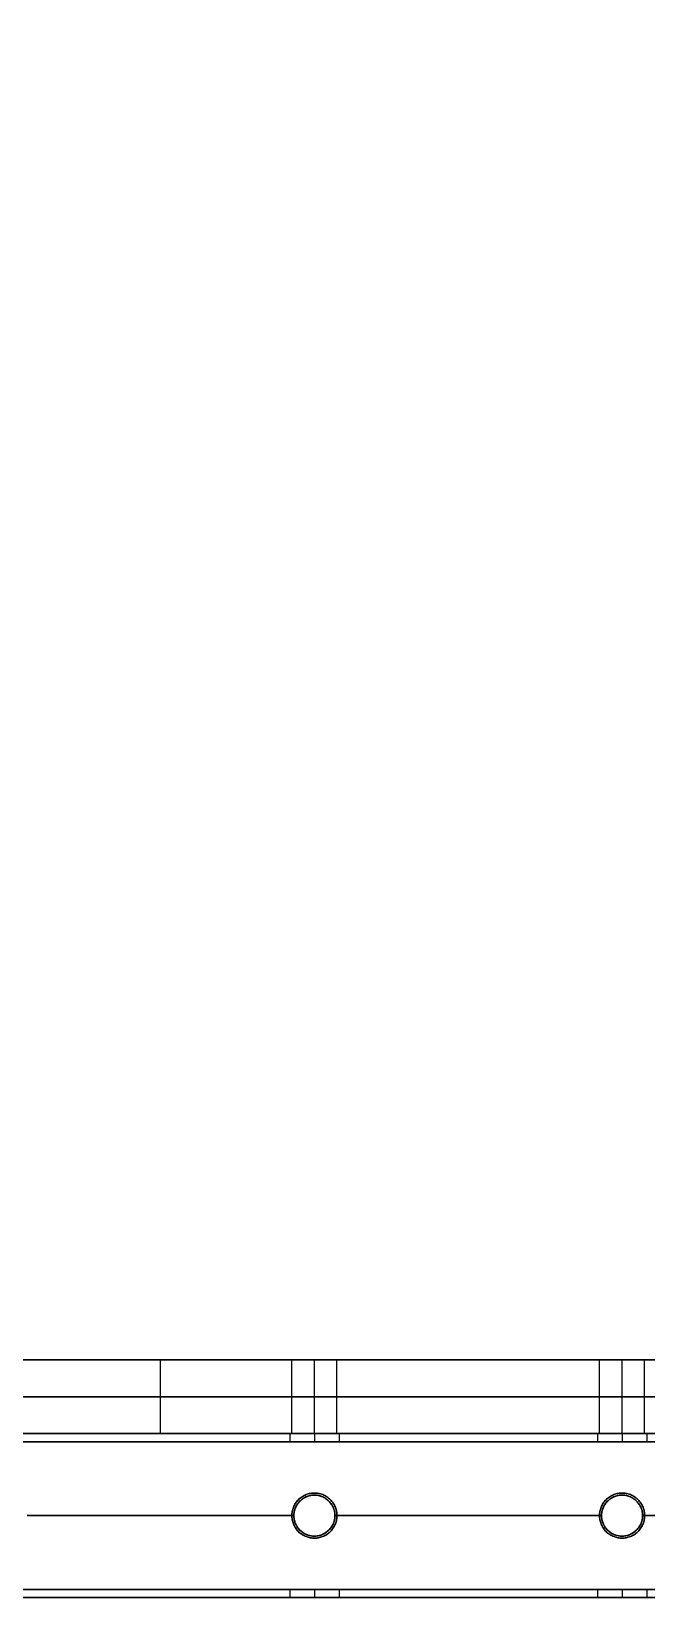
# Model space of a CAD drawing. Header units: millimetres. Extents: x -6529 to 809, y -8611 to 207.
# Drawn here: x 269.5 to 419.5, y -1108.6 to -726.8 of the extents above; entities that cross this region are included whole.
import ezdxf

# ---------------------------------------------------------------- set-up
doc = ezdxf.new("R2010")
doc.units = ezdxf.units.MM
doc.header["$MEASUREMENT"] = 0
doc.layers.add('platen', color=7, linetype='Continuous', true_color=0x007f00)
doc.layers.add('staal', color=5, linetype='Continuous', true_color=0x0000ff)

# ---------------------------------------------------------------- blocks, each defined once
blk = doc.blocks.new('plaat base')
at = {"layer": 'platen'}
for p, q in [((845.5, -1232.5), (845.5, -1232.5, 18)), ((920.5, -1232.5), (920.5, -1232.5, 18)), ((840, -1238), (840, -1238, 18)), ((851, -1238), (851, -1238, 18)), ((915, -1238), (915, -1238, 18)), ((926, -1238), (926, -1238, 18)), ((845.5, -1243.5), (845.5, -1243.5, 18)), ((920.5, -1243.5), (920.5, -1243.5, 18))]:
    blk.add_line(p, q, dxfattribs=at)
for points in [[(845.5, -1243.5), (840, -1243.5), (840, -1238), (840, -1232.5), (845.5, -1232.5), (851, -1232.5), (851, -1238), (851, -1243.5), (845.5, -1243.5)], [(845.5, -1243.5, 18), (840, -1243.5, 18), (840, -1238, 18), (840, -1232.5, 18), (845.5, -1232.5, 18), (851, -1232.5, 18), (851, -1238, 18), (851, -1243.5, 18), (845.5, -1243.5, 18)], [(920.5, -1243.5), (915, -1243.5), (915, -1238), (915, -1232.5), (920.5, -1232.5), (926, -1232.5), (926, -1238), (926, -1243.5), (920.5, -1243.5)], [(920.5, -1243.5, 18), (915, -1243.5, 18), (915, -1238, 18), (915, -1232.5, 18), (920.5, -1232.5, 18), (926, -1232.5, 18), (926, -1238, 18), (926, -1243.5, 18), (920.5, -1243.5, 18)]]:
    blk.add_rational_spline(points, [1, 0.707106781187, 1, 0.707106781187, 1, 0.707106781187, 1, 0.707106781187, 1], degree=2, knots=[-31.415927, -31.415927, -31.415927, -23.561945, -23.561945, -15.707963, -15.707963, -7.853982, -7.853982, 0, 0, 0], dxfattribs=at)
for points in [[(658, -1258), (808, -1258), (958, -1258)], [(658, -1258, 18), (808, -1258, 18), (958, -1258, 18)], [(658, -1258, 9), (808, -1258, 9), (958, -1258, 9)], [(808, -1258), (808, -1258, 9), (808, -1258, 18)]]:
    blk.add_open_spline(points, degree=2, dxfattribs=at)
blk = doc.blocks.new('top plaat')
at = {"layer": 'platen'}
for p, q in [((845.5, -1250.5), (845.5, -1250.5, 18)), ((920.5, -1250.5), (920.5, -1250.5, 18)), ((840, -1256), (840, -1256, 18)), ((851, -1256), (851, -1256, 18)), ((915, -1256), (915, -1256, 18)), ((926, -1256), (926, -1256, 18)), ((845.5, -1261.5), (845.5, -1261.5, 18)), ((920.5, -1261.5), (920.5, -1261.5, 18))]:
    blk.add_line(p, q, dxfattribs=at)
for points, knots in [([(845.5, -1261.5), (840, -1261.5), (840, -1256), (840, -1250.5), (845.5, -1250.5), (851, -1250.5), (851, -1256), (851, -1261.5), (845.5, -1261.5)], [-31.415927, -31.415927, -31.415927, -23.561945, -23.561945, -15.707963, -15.707963, -7.853982, -7.853982, 0, 0, 0]), ([(845.5, -1261.5, 18), (840, -1261.5, 18), (840, -1256, 18), (840, -1250.5, 18), (845.5, -1250.5, 18), (851, -1250.5, 18), (851, -1256, 18), (851, -1261.5, 18), (845.5, -1261.5, 18)], [-31.415927, -31.415927, -31.415927, -23.561945, -23.561945, -15.707963, -15.707963, -7.853982, -7.853982, 0, 0, 0]), ([(845.5, -1261.5, 9), (851, -1261.5, 9), (851, -1256, 9), (851, -1250.5, 9), (845.5, -1250.5, 9), (840, -1250.5, 9), (840, -1256, 9), (840, -1261.5, 9), (845.5, -1261.5, 9)], [0, 0, 0, 7.853982, 7.853982, 15.707963, 15.707963, 23.561945, 23.561945, 31.415927, 31.415927, 31.415927]), ([(920.5, -1261.5), (915, -1261.5), (915, -1256), (915, -1250.5), (920.5, -1250.5), (926, -1250.5), (926, -1256), (926, -1261.5), (920.5, -1261.5)], [-31.415927, -31.415927, -31.415927, -23.561945, -23.561945, -15.707963, -15.707963, -7.853982, -7.853982, 0, 0, 0]), ([(920.5, -1261.5, 18), (915, -1261.5, 18), (915, -1256, 18), (915, -1250.5, 18), (920.5, -1250.5, 18), (926, -1250.5, 18), (926, -1256, 18), (926, -1261.5, 18), (920.5, -1261.5, 18)], [-31.415927, -31.415927, -31.415927, -23.561945, -23.561945, -15.707963, -15.707963, -7.853982, -7.853982, 0, 0, 0]), ([(920.5, -1261.5, 9), (926, -1261.5, 9), (926, -1256, 9), (926, -1250.5, 9), (920.5, -1250.5, 9), (915, -1250.5, 9), (915, -1256, 9), (915, -1261.5, 9), (920.5, -1261.5, 9)], [0, 0, 0, 7.853982, 7.853982, 15.707963, 15.707963, 23.561945, 23.561945, 31.415927, 31.415927, 31.415927])]:
    blk.add_rational_spline(points, [1, 0.707106781187, 1, 0.707106781187, 1, 0.707106781187, 1, 0.707106781187, 1], degree=2, knots=knots, dxfattribs=at)
for points in [[(40, -1276), (349, -1276), (658, -1276), (967, -1276), (1276, -1276)], [(40, -1276, 18), (349, -1276, 18), (658, -1276, 18), (967, -1276, 18), (1276, -1276, 18)], [(40, -1276, 9), (349, -1276, 9), (658, -1276, 9), (967, -1276, 9), (1276, -1276, 9)]]:
    blk.add_open_spline(points, degree=2, knots=[5973.638309, 5973.638309, 5973.638309, 6592.931454, 6592.931454, 7212.2246, 7212.2246, 7212.2246], dxfattribs=at)
blk = doc.blocks.new('plaat laag')
at = {"layer": 'platen'}
for p, q in [((-2.78, -840, 638), (15.22, -840.05, 638)), ((-2.8, -845.5, 643.5), (15.2, -845.55, 643.5)), ((-2.8, -845.5, 632.5), (15.2, -845.55, 632.5)), ((-2.81, -851, 638), (15.19, -851.05, 638)), ((-3.02, -914.99, 638), (14.97, -915.05, 638)), ((-3.04, -920.49, 643.5), (14.96, -920.55, 643.5)), ((-3.04, -920.49, 632.5), (14.96, -920.55, 632.5)), ((-3.06, -925.99, 638), (14.94, -926.05, 638))]:
    blk.add_line(p, q, dxfattribs=at)
for points in [[(-0.19, -58, 300), (-2.18, -658, 300), (-4.16, -1257.99, 300)], [(17.81, -58.06, 300), (15.82, -658.06, 300), (13.84, -1258.05, 300)], [(-2.18, -658, 658), (-2.67, -808, 658), (-3.17, -957.99, 658)], [(-3.17, -957.99), (-2.67, -808), (-2.18, -658)], [(6.82, -658.03, 658), (6.33, -808.03, 658), (5.83, -958.02, 658)], [(5.83, -958.02), (6.33, -808.03), (6.82, -658.03)], [(15.82, -658.06, 658), (15.33, -808.06, 658), (14.83, -958.05, 658)], [(14.83, -958.05), (15.33, -808.06), (15.82, -658.06)], [(-2.67, -808, 658), (6.33, -808.03, 658), (15.33, -808.06, 658)], [(-2.67, -808), (6.33, -808.03), (15.33, -808.06)]]:
    blk.add_open_spline(points, degree=2, dxfattribs=at)
for points in [[(-2.8, -845.5, 643.5), (-2.78, -840, 643.5), (-2.78, -840, 638), (-2.78, -840, 632.5), (-2.8, -845.5, 632.5), (-2.81, -851, 632.5), (-2.81, -851, 638), (-2.81, -851, 643.5), (-2.8, -845.5, 643.5)], [(15.2, -845.55, 643.5), (15.22, -840.05, 643.5), (15.22, -840.05, 638), (15.22, -840.05, 632.5), (15.2, -845.55, 632.5), (15.19, -851.05, 632.5), (15.19, -851.05, 638), (15.19, -851.05, 643.5), (15.2, -845.55, 643.5)], [(-3.04, -920.49, 643.5), (-3.02, -914.99, 643.5), (-3.02, -914.99, 638), (-3.02, -914.99, 632.5), (-3.04, -920.49, 632.5), (-3.06, -925.99, 632.5), (-3.06, -925.99, 638), (-3.06, -925.99, 643.5), (-3.04, -920.49, 643.5)], [(14.96, -920.55, 643.5), (14.97, -915.05, 643.5), (14.97, -915.05, 638), (14.97, -915.05, 632.5), (14.96, -920.55, 632.5), (14.94, -926.05, 632.5), (14.94, -926.05, 638), (14.94, -926.05, 643.5), (14.96, -920.55, 643.5)]]:
    blk.add_rational_spline(points, [1, 0.707106781187, 1, 0.707106781187, 1, 0.707106781187, 1, 0.707106781187, 1], degree=2, knots=[-31.415927, -31.415927, -31.415927, -23.561945, -23.561945, -15.707963, -15.707963, -7.853982, -7.853982, 0, 0, 0], dxfattribs=at)

msp = doc.modelspace()

# ---------------------------------------------------------------- linework, layer by layer
at = {"layer": 'staal'}
for p, q in [((332.53, -1068.63, 20), (332.53, -1070.63, 20)), ((332.53, -1068.63, 696), (332.53, -1070.63, 696)), ((338.53, -1068.63, 26), (338.53, -1070.63, 26)), ((338.53, -1068.63, 14), (338.53, -1070.63, 14)), ((338.53, -1068.63, 702), (338.53, -1070.63, 702)), ((338.53, -1068.63, 690), (338.53, -1070.63, 690)), ((344.53, -1068.63, 20), (344.53, -1070.63, 20)), ((344.53, -1068.63, 696), (344.53, -1070.63, 696)), ((407.53, -1068.63, 20), (407.53, -1070.63, 20)), ((407.53, -1068.63, 696), (407.53, -1070.63, 696)), ((413.53, -1068.63, 26), (413.53, -1070.63, 26)), ((413.53, -1068.63, 14), (413.53, -1070.63, 14)), ((413.53, -1068.63, 702), (413.53, -1070.63, 702)), ((413.53, -1068.63, 690), (413.53, -1070.63, 690)), ((419.53, -1068.63, 20), (419.53, -1070.63, 20)), ((419.53, -1068.63, 696), (419.53, -1070.63, 696)), ((338.53, -1083.63), (338.53, -1083.63, 2)), ((338.53, -1083.63, 38), (338.53, -1083.63, 40)), ((338.53, -1083.63, 676), (338.53, -1083.63, 678)), ((338.53, -1083.63, 714), (338.53, -1083.63, 716)), ((413.53, -1083.63), (413.53, -1083.63, 2)), ((413.53, -1083.63, 38), (413.53, -1083.63, 40)), ((413.53, -1083.63, 676), (413.53, -1083.63, 678)), ((413.53, -1083.63, 714), (413.53, -1083.63, 716)), ((333.53, -1088.63, 38), (333.53, -1088.63, 40)), ((333.53, -1088.63), (333.53, -1088.63, 2)), ((333.53, -1088.63, 714), (333.53, -1088.63, 716)), ((333.53, -1088.63, 676), (333.53, -1088.63, 678)), ((343.53, -1088.63, 38), (343.53, -1088.63, 40)), ((343.53, -1088.63), (343.53, -1088.63, 2)), ((343.53, -1088.63, 714), (343.53, -1088.63, 716)), ((343.53, -1088.63, 676), (343.53, -1088.63, 678)), ((408.53, -1088.63, 38), (408.53, -1088.63, 40)), ((408.53, -1088.63), (408.53, -1088.63, 2)), ((408.53, -1088.63, 714), (408.53, -1088.63, 716)), ((408.53, -1088.63, 676), (408.53, -1088.63, 678)), ((418.53, -1088.63, 38), (418.53, -1088.63, 40)), ((418.53, -1088.63), (418.53, -1088.63, 2)), ((418.53, -1088.63, 714), (418.53, -1088.63, 716)), ((418.53, -1088.63, 676), (418.53, -1088.63, 678)), ((338.53, -1093.63, 38), (338.53, -1093.63, 40)), ((338.53, -1093.63), (338.53, -1093.63, 2)), ((338.53, -1093.63, 714), (338.53, -1093.63, 716)), ((338.53, -1093.63, 676), (338.53, -1093.63, 678)), ((413.53, -1093.63, 38), (413.53, -1093.63, 40)), ((413.53, -1093.63), (413.53, -1093.63, 2)), ((413.53, -1093.63, 714), (413.53, -1093.63, 716)), ((413.53, -1093.63, 676), (413.53, -1093.63, 678)), ((332.53, -1106.63, 20), (332.53, -1108.63, 20)), ((332.53, -1106.63, 696), (332.53, -1108.63, 696)), ((338.53, -1106.63, 26), (338.53, -1108.63, 26)), ((338.53, -1106.63, 14), (338.53, -1108.63, 14)), ((338.53, -1106.63, 702), (338.53, -1108.63, 702)), ((338.53, -1106.63, 690), (338.53, -1108.63, 690)), ((344.53, -1106.63, 20), (344.53, -1108.63, 20)), ((344.53, -1106.63, 696), (344.53, -1108.63, 696)), ((407.53, -1106.63, 20), (407.53, -1108.63, 20)), ((407.53, -1106.63, 696), (407.53, -1108.63, 696)), ((413.53, -1106.63, 26), (413.53, -1108.63, 26)), ((413.53, -1106.63, 14), (413.53, -1108.63, 14)), ((413.53, -1106.63, 702), (413.53, -1108.63, 702)), ((413.53, -1106.63, 690), (413.53, -1108.63, 690)), ((419.53, -1106.63, 20), (419.53, -1108.63, 20)), ((419.53, -1106.63, 696), (419.53, -1108.63, 696))]:
    msp.add_line(p, q, dxfattribs=at)
for points in [[(-506.97, 207.37), (809.03, 207.37), (809.03, -1108.63), (-506.97, -1108.63)], [(-466.97, 167.37), (769.03, 167.37), (769.03, -1068.63), (-466.97, -1068.63)]]:
    msp.add_lwpolyline(points, close=True, dxfattribs=at)
for centre in [(338.53, -1088.63), (338.53, -1088.63, 39), (338.53, -1088.63, 1), (338.53, -1088.63, 676), (338.53, -1088.63, 715), (338.53, -1088.63, 677), (413.53, -1088.63), (413.53, -1088.63, 39), (413.53, -1088.63, 1), (413.53, -1088.63, 676), (413.53, -1088.63, 715), (413.53, -1088.63, 677)]:
    msp.add_circle(centre, 5, dxfattribs=at)
for points in [[(769.03, -1068.63), (151.03, -1068.63), (-466.97, -1068.63)], [(769.03, -1068.63, 40), (151.03, -1068.63, 40), (-466.97, -1068.63, 40)], [(-466.97, -1068.63, 676), (151.03, -1068.63, 676), (769.03, -1068.63, 676)], [(-466.97, -1068.63, 716), (151.03, -1068.63, 716), (769.03, -1068.63, 716)], [(332.53, -1068.63, 20), (301.03, -1068.63, 20), (269.53, -1068.63, 20)], [(269.53, -1068.63, 696), (301.03, -1068.63, 696), (332.53, -1068.63, 696)], [(407.53, -1068.63, 20), (376.03, -1068.63, 20), (344.53, -1068.63, 20)], [(344.53, -1068.63, 696), (376.03, -1068.63, 696), (407.53, -1068.63, 696)], [(482.53, -1068.63, 20), (451.03, -1068.63, 20), (419.53, -1068.63, 20)], [(419.53, -1068.63, 696), (451.03, -1068.63, 696), (482.53, -1068.63, 696)], [(771.03, -1070.63, 38), (151.03, -1070.63, 38), (-468.97, -1070.63, 38)], [(771.03, -1070.63, 2), (151.03, -1070.63, 2), (-468.97, -1070.63, 2)], [(-468.97, -1070.63, 714), (151.03, -1070.63, 714), (771.03, -1070.63, 714)], [(-468.97, -1070.63, 678), (151.03, -1070.63, 678), (771.03, -1070.63, 678)], [(332.53, -1070.63, 20), (301.03, -1070.63, 20), (269.53, -1070.63, 20)], [(269.53, -1070.63, 696), (301.03, -1070.63, 696), (332.53, -1070.63, 696)], [(407.53, -1070.63, 20), (376.03, -1070.63, 20), (344.53, -1070.63, 20)], [(344.53, -1070.63, 696), (376.03, -1070.63, 696), (407.53, -1070.63, 696)], [(482.53, -1070.63, 20), (451.03, -1070.63, 20), (419.53, -1070.63, 20)], [(419.53, -1070.63, 696), (451.03, -1070.63, 696), (482.53, -1070.63, 696)], [(333.53, -1088.63, 40), (301.03, -1088.63, 40), (268.53, -1088.63, 40)], [(333.53, -1088.63, 38), (301.03, -1088.63, 38), (268.53, -1088.63, 38)], [(333.53, -1088.63, 2), (301.03, -1088.63, 2), (268.53, -1088.63, 2)], [(333.53, -1088.63), (301.03, -1088.63), (268.53, -1088.63)], [(268.53, -1088.63, 716), (301.03, -1088.63, 716), (333.53, -1088.63, 716)], [(268.53, -1088.63, 714), (301.03, -1088.63, 714), (333.53, -1088.63, 714)], [(268.53, -1088.63, 678), (301.03, -1088.63, 678), (333.53, -1088.63, 678)], [(268.53, -1088.63, 676), (301.03, -1088.63, 676), (333.53, -1088.63, 676)], [(408.53, -1088.63, 40), (376.03, -1088.63, 40), (343.53, -1088.63, 40)], [(408.53, -1088.63, 38), (376.03, -1088.63, 38), (343.53, -1088.63, 38)], [(408.53, -1088.63, 2), (376.03, -1088.63, 2), (343.53, -1088.63, 2)], [(408.53, -1088.63), (376.03, -1088.63), (343.53, -1088.63)], [(343.53, -1088.63, 716), (376.03, -1088.63, 716), (408.53, -1088.63, 716)], [(343.53, -1088.63, 714), (376.03, -1088.63, 714), (408.53, -1088.63, 714)], [(343.53, -1088.63, 678), (376.03, -1088.63, 678), (408.53, -1088.63, 678)], [(343.53, -1088.63, 676), (376.03, -1088.63, 676), (408.53, -1088.63, 676)], [(483.53, -1088.63, 40), (451.03, -1088.63, 40), (418.53, -1088.63, 40)], [(483.53, -1088.63, 38), (451.03, -1088.63, 38), (418.53, -1088.63, 38)], [(483.53, -1088.63, 2), (451.03, -1088.63, 2), (418.53, -1088.63, 2)], [(483.53, -1088.63), (451.03, -1088.63), (418.53, -1088.63)], [(418.53, -1088.63, 716), (451.03, -1088.63, 716), (483.53, -1088.63, 716)], [(418.53, -1088.63, 714), (451.03, -1088.63, 714), (483.53, -1088.63, 714)], [(418.53, -1088.63, 678), (451.03, -1088.63, 678), (483.53, -1088.63, 678)], [(418.53, -1088.63, 676), (451.03, -1088.63, 676), (483.53, -1088.63, 676)], [(807.03, -1106.63, 38), (151.03, -1106.63, 38), (-504.97, -1106.63, 38)], [(807.03, -1106.63, 2), (151.03, -1106.63, 2), (-504.97, -1106.63, 2)], [(-504.97, -1106.63, 714), (151.03, -1106.63, 714), (807.03, -1106.63, 714)], [(-504.97, -1106.63, 678), (151.03, -1106.63, 678), (807.03, -1106.63, 678)], [(332.53, -1106.63, 20), (301.03, -1106.63, 20), (269.53, -1106.63, 20)], [(269.53, -1106.63, 696), (301.03, -1106.63, 696), (332.53, -1106.63, 696)], [(407.53, -1106.63, 20), (376.03, -1106.63, 20), (344.53, -1106.63, 20)], [(344.53, -1106.63, 696), (376.03, -1106.63, 696), (407.53, -1106.63, 696)], [(482.53, -1106.63, 20), (451.03, -1106.63, 20), (419.53, -1106.63, 20)], [(419.53, -1106.63, 696), (451.03, -1106.63, 696), (482.53, -1106.63, 696)], [(809.03, -1108.63), (151.03, -1108.63), (-506.97, -1108.63)], [(809.03, -1108.63, 40), (151.03, -1108.63, 40), (-506.97, -1108.63, 40)], [(-506.97, -1108.63, 676), (151.03, -1108.63, 676), (809.03, -1108.63, 676)], [(-506.97, -1108.63, 716), (151.03, -1108.63, 716), (809.03, -1108.63, 716)], [(332.53, -1108.63, 20), (301.03, -1108.63, 20), (269.53, -1108.63, 20)], [(269.53, -1108.63, 696), (301.03, -1108.63, 696), (332.53, -1108.63, 696)], [(407.53, -1108.63, 20), (376.03, -1108.63, 20), (344.53, -1108.63, 20)], [(344.53, -1108.63, 696), (376.03, -1108.63, 696), (407.53, -1108.63, 696)], [(482.53, -1108.63, 20), (451.03, -1108.63, 20), (419.53, -1108.63, 20)], [(419.53, -1108.63, 696), (451.03, -1108.63, 696), (482.53, -1108.63, 696)]]:
    msp.add_open_spline(points, degree=2, dxfattribs=at)
for points, weights, knots in [([(263.53, -1068.63, 702), (257.53, -1068.63, 702), (257.53, -1068.63, 696), (257.53, -1068.63, 690), (263.53, -1068.63, 690), (269.53, -1068.63, 690), (269.53, -1068.63, 696), (269.53, -1068.63, 702), (263.53, -1068.63, 702)], [1, 0.707106781187, 1, 0.707106781187, 1, 0.707106781187, 1, 0.707106781187, 1], [0, 0, 0, 7.853982, 7.853982, 15.707963, 15.707963, 23.561945, 23.561945, 31.415927, 31.415927, 31.415927]), ([(338.53, -1068.63, 26), (344.53, -1068.63, 26), (344.53, -1068.63, 20), (344.53, -1068.63, 14), (338.53, -1068.63, 14), (332.53, -1068.63, 14), (332.53, -1068.63, 20), (332.53, -1068.63, 26), (338.53, -1068.63, 26)], [1, 0.707106781187, 1, 0.707106781187, 1, 0.707106781187, 1, 0.707106781187, 1], [0, 0, 0, 7.853982, 7.853982, 15.707963, 15.707963, 23.561945, 23.561945, 31.415927, 31.415927, 31.415927]), ([(338.53, -1068.63, 702), (332.53, -1068.63, 702), (332.53, -1068.63, 696), (332.53, -1068.63, 690), (338.53, -1068.63, 690), (344.53, -1068.63, 690), (344.53, -1068.63, 696), (344.53, -1068.63, 702), (338.53, -1068.63, 702)], [1, 0.707106781187, 1, 0.707106781187, 1, 0.707106781187, 1, 0.707106781187, 1], [0, 0, 0, 7.853982, 7.853982, 15.707963, 15.707963, 23.561945, 23.561945, 31.415927, 31.415927, 31.415927]), ([(413.53, -1068.63, 26), (419.53, -1068.63, 26), (419.53, -1068.63, 20), (419.53, -1068.63, 14), (413.53, -1068.63, 14), (407.53, -1068.63, 14), (407.53, -1068.63, 20), (407.53, -1068.63, 26), (413.53, -1068.63, 26)], [1, 0.707106781187, 1, 0.707106781187, 1, 0.707106781187, 1, 0.707106781187, 1], [0, 0, 0, 7.853982, 7.853982, 15.707963, 15.707963, 23.561945, 23.561945, 31.415927, 31.415927, 31.415927]), ([(413.53, -1068.63, 702), (407.53, -1068.63, 702), (407.53, -1068.63, 696), (407.53, -1068.63, 690), (413.53, -1068.63, 690), (419.53, -1068.63, 690), (419.53, -1068.63, 696), (419.53, -1068.63, 702), (413.53, -1068.63, 702)], [1, 0.707106781187, 1, 0.707106781187, 1, 0.707106781187, 1, 0.707106781187, 1], [0, 0, 0, 7.853982, 7.853982, 15.707963, 15.707963, 23.561945, 23.561945, 31.415927, 31.415927, 31.415927]), ([(338.53, -1070.63, 26), (332.53, -1070.63, 26), (332.53, -1070.63, 20), (332.53, -1070.63, 14), (338.53, -1070.63, 14), (344.53, -1070.63, 14), (344.53, -1070.63, 20), (344.53, -1070.63, 26), (338.53, -1070.63, 26)], [1, 0.707106781187, 1, 0.707106781187, 1, 0.707106781187, 1, 0.707106781187, 1], [-31.415927, -31.415927, -31.415927, -23.561945, -23.561945, -15.707963, -15.707963, -7.853982, -7.853982, 0, 0, 0]), ([(338.53, -1070.63, 702), (344.53, -1070.63, 702), (344.53, -1070.63, 696), (344.53, -1070.63, 690), (338.53, -1070.63, 690), (332.53, -1070.63, 690), (332.53, -1070.63, 696), (332.53, -1070.63, 702), (338.53, -1070.63, 702)], [1, 0.707106781187, 1, 0.707106781187, 1, 0.707106781187, 1, 0.707106781187, 1], [-31.415927, -31.415927, -31.415927, -23.561945, -23.561945, -15.707963, -15.707963, -7.853982, -7.853982, 0, 0, 0]), ([(413.53, -1070.63, 26), (407.53, -1070.63, 26), (407.53, -1070.63, 20), (407.53, -1070.63, 14), (413.53, -1070.63, 14), (419.53, -1070.63, 14), (419.53, -1070.63, 20), (419.53, -1070.63, 26), (413.53, -1070.63, 26)], [1, 0.707106781187, 1, 0.707106781187, 1, 0.707106781187, 1, 0.707106781187, 1], [-31.415927, -31.415927, -31.415927, -23.561945, -23.561945, -15.707963, -15.707963, -7.853982, -7.853982, 0, 0, 0]), ([(413.53, -1070.63, 702), (419.53, -1070.63, 702), (419.53, -1070.63, 696), (419.53, -1070.63, 690), (413.53, -1070.63, 690), (407.53, -1070.63, 690), (407.53, -1070.63, 696), (407.53, -1070.63, 702), (413.53, -1070.63, 702)], [1, 0.707106781187, 1, 0.707106781187, 1, 0.707106781187, 1, 0.707106781187, 1], [-31.415927, -31.415927, -31.415927, -23.561945, -23.561945, -15.707963, -15.707963, -7.853982, -7.853982, 0, 0, 0]), ([(338.53, -1083.63, 40), (333.53, -1083.63, 40), (333.53, -1088.63, 40), (333.53, -1093.63, 40), (338.53, -1093.63, 40), (343.53, -1093.63, 40), (343.53, -1088.63, 40), (343.53, -1083.63, 40), (338.53, -1083.63, 40)], [1, 0.707106781187, 1, 0.707106781187, 1, 0.707106781187, 1, 0.707106781187, 1], [-31.415927, -31.415927, -31.415927, -23.561945, -23.561945, -15.707963, -15.707963, -7.853982, -7.853982, 0, 0, 0]), ([(338.53, -1083.63, 38), (343.53, -1083.63, 38), (343.53, -1088.63, 38), (343.53, -1093.63, 38), (338.53, -1093.63, 38), (333.53, -1093.63, 38), (333.53, -1088.63, 38), (333.53, -1083.63, 38), (338.53, -1083.63, 38)], [1, 0.707106781187, 1, 0.707106781187, 1, 0.707106781187, 1, 0.707106781187, 1], [0, 0, 0, 7.853982, 7.853982, 15.707963, 15.707963, 23.561945, 23.561945, 31.415927, 31.415927, 31.415927]), ([(338.53, -1083.63, 2), (333.53, -1083.63, 2), (333.53, -1088.63, 2), (333.53, -1093.63, 2), (338.53, -1093.63, 2), (343.53, -1093.63, 2), (343.53, -1088.63, 2), (343.53, -1083.63, 2), (338.53, -1083.63, 2)], [1, 0.707106781187, 1, 0.707106781187, 1, 0.707106781187, 1, 0.707106781187, 1], [-31.415927, -31.415927, -31.415927, -23.561945, -23.561945, -15.707963, -15.707963, -7.853982, -7.853982, 0, 0, 0]), ([(338.53, -1083.63, 716), (343.53, -1083.63, 716), (343.53, -1088.63, 716), (343.53, -1093.63, 716), (338.53, -1093.63, 716), (333.53, -1093.63, 716), (333.53, -1088.63, 716), (333.53, -1083.63, 716), (338.53, -1083.63, 716)], [1, 0.707106781187, 1, 0.707106781187, 1, 0.707106781187, 1, 0.707106781187, 1], [-31.415927, -31.415927, -31.415927, -23.561945, -23.561945, -15.707963, -15.707963, -7.853982, -7.853982, 0, 0, 0]), ([(338.53, -1083.63, 714), (333.53, -1083.63, 714), (333.53, -1088.63, 714), (333.53, -1093.63, 714), (338.53, -1093.63, 714), (343.53, -1093.63, 714), (343.53, -1088.63, 714), (343.53, -1083.63, 714), (338.53, -1083.63, 714)], [1, 0.707106781187, 1, 0.707106781187, 1, 0.707106781187, 1, 0.707106781187, 1], [0, 0, 0, 7.853982, 7.853982, 15.707963, 15.707963, 23.561945, 23.561945, 31.415927, 31.415927, 31.415927]), ([(338.53, -1083.63, 678), (343.53, -1083.63, 678), (343.53, -1088.63, 678), (343.53, -1093.63, 678), (338.53, -1093.63, 678), (333.53, -1093.63, 678), (333.53, -1088.63, 678), (333.53, -1083.63, 678), (338.53, -1083.63, 678)], [1, 0.707106781187, 1, 0.707106781187, 1, 0.707106781187, 1, 0.707106781187, 1], [-31.415927, -31.415927, -31.415927, -23.561945, -23.561945, -15.707963, -15.707963, -7.853982, -7.853982, 0, 0, 0]), ([(413.53, -1083.63, 40), (408.53, -1083.63, 40), (408.53, -1088.63, 40), (408.53, -1093.63, 40), (413.53, -1093.63, 40), (418.53, -1093.63, 40), (418.53, -1088.63, 40), (418.53, -1083.63, 40), (413.53, -1083.63, 40)], [1, 0.707106781187, 1, 0.707106781187, 1, 0.707106781187, 1, 0.707106781187, 1], [-31.415927, -31.415927, -31.415927, -23.561945, -23.561945, -15.707963, -15.707963, -7.853982, -7.853982, 0, 0, 0]), ([(413.53, -1083.63, 38), (418.53, -1083.63, 38), (418.53, -1088.63, 38), (418.53, -1093.63, 38), (413.53, -1093.63, 38), (408.53, -1093.63, 38), (408.53, -1088.63, 38), (408.53, -1083.63, 38), (413.53, -1083.63, 38)], [1, 0.707106781187, 1, 0.707106781187, 1, 0.707106781187, 1, 0.707106781187, 1], [0, 0, 0, 7.853982, 7.853982, 15.707963, 15.707963, 23.561945, 23.561945, 31.415927, 31.415927, 31.415927]), ([(413.53, -1083.63, 2), (408.53, -1083.63, 2), (408.53, -1088.63, 2), (408.53, -1093.63, 2), (413.53, -1093.63, 2), (418.53, -1093.63, 2), (418.53, -1088.63, 2), (418.53, -1083.63, 2), (413.53, -1083.63, 2)], [1, 0.707106781187, 1, 0.707106781187, 1, 0.707106781187, 1, 0.707106781187, 1], [-31.415927, -31.415927, -31.415927, -23.561945, -23.561945, -15.707963, -15.707963, -7.853982, -7.853982, 0, 0, 0]), ([(413.53, -1083.63, 716), (418.53, -1083.63, 716), (418.53, -1088.63, 716), (418.53, -1093.63, 716), (413.53, -1093.63, 716), (408.53, -1093.63, 716), (408.53, -1088.63, 716), (408.53, -1083.63, 716), (413.53, -1083.63, 716)], [1, 0.707106781187, 1, 0.707106781187, 1, 0.707106781187, 1, 0.707106781187, 1], [-31.415927, -31.415927, -31.415927, -23.561945, -23.561945, -15.707963, -15.707963, -7.853982, -7.853982, 0, 0, 0]), ([(413.53, -1083.63, 714), (408.53, -1083.63, 714), (408.53, -1088.63, 714), (408.53, -1093.63, 714), (413.53, -1093.63, 714), (418.53, -1093.63, 714), (418.53, -1088.63, 714), (418.53, -1083.63, 714), (413.53, -1083.63, 714)], [1, 0.707106781187, 1, 0.707106781187, 1, 0.707106781187, 1, 0.707106781187, 1], [0, 0, 0, 7.853982, 7.853982, 15.707963, 15.707963, 23.561945, 23.561945, 31.415927, 31.415927, 31.415927]), ([(413.53, -1083.63, 678), (418.53, -1083.63, 678), (418.53, -1088.63, 678), (418.53, -1093.63, 678), (413.53, -1093.63, 678), (408.53, -1093.63, 678), (408.53, -1088.63, 678), (408.53, -1083.63, 678), (413.53, -1083.63, 678)], [1, 0.707106781187, 1, 0.707106781187, 1, 0.707106781187, 1, 0.707106781187, 1], [-31.415927, -31.415927, -31.415927, -23.561945, -23.561945, -15.707963, -15.707963, -7.853982, -7.853982, 0, 0, 0]), ([(338.53, -1106.63, 26), (344.53, -1106.63, 26), (344.53, -1106.63, 20), (344.53, -1106.63, 14), (338.53, -1106.63, 14), (332.53, -1106.63, 14), (332.53, -1106.63, 20), (332.53, -1106.63, 26), (338.53, -1106.63, 26)], [1, 0.707106781187, 1, 0.707106781187, 1, 0.707106781187, 1, 0.707106781187, 1], [0, 0, 0, 7.853982, 7.853982, 15.707963, 15.707963, 23.561945, 23.561945, 31.415927, 31.415927, 31.415927]), ([(338.53, -1106.63, 702), (332.53, -1106.63, 702), (332.53, -1106.63, 696), (332.53, -1106.63, 690), (338.53, -1106.63, 690), (344.53, -1106.63, 690), (344.53, -1106.63, 696), (344.53, -1106.63, 702), (338.53, -1106.63, 702)], [1, 0.707106781187, 1, 0.707106781187, 1, 0.707106781187, 1, 0.707106781187, 1], [0, 0, 0, 7.853982, 7.853982, 15.707963, 15.707963, 23.561945, 23.561945, 31.415927, 31.415927, 31.415927]), ([(413.53, -1106.63, 26), (419.53, -1106.63, 26), (419.53, -1106.63, 20), (419.53, -1106.63, 14), (413.53, -1106.63, 14), (407.53, -1106.63, 14), (407.53, -1106.63, 20), (407.53, -1106.63, 26), (413.53, -1106.63, 26)], [0.999999860338, 0.707106851018, 1, 0.707106781187, 1, 0.707106781187, 1, 0.707106851018, 0.999999860338], [0, 0, 0, 7.853981, 7.853981, 15.707963, 15.707963, 23.561946, 23.561946, 31.415927, 31.415927, 31.415927]), ([(413.53, -1106.63, 702), (407.53, -1106.63, 702), (407.53, -1106.63, 696), (407.53, -1106.63, 690), (413.53, -1106.63, 690), (419.53, -1106.63, 690), (419.53, -1106.63, 696), (419.53, -1106.63, 702), (413.53, -1106.63, 702)], [0.999999860338, 0.707106851018, 1, 0.707106781187, 1, 0.707106781187, 1, 0.707106851018, 0.999999860338], [0, 0, 0, 7.853981, 7.853981, 15.707963, 15.707963, 23.561946, 23.561946, 31.415927, 31.415927, 31.415927]), ([(338.53, -1108.63, 26), (332.53, -1108.63, 26), (332.53, -1108.63, 20), (332.53, -1108.63, 14), (338.53, -1108.63, 14), (344.53, -1108.63, 14), (344.53, -1108.63, 20), (344.53, -1108.63, 26), (338.53, -1108.63, 26)], [1, 0.707106781187, 1, 0.707106781187, 1, 0.707106781187, 1, 0.707106781187, 1], [-31.415927, -31.415927, -31.415927, -23.561945, -23.561945, -15.707963, -15.707963, -7.853982, -7.853982, 0, 0, 0]), ([(338.53, -1108.63, 702), (344.53, -1108.63, 702), (344.53, -1108.63, 696), (344.53, -1108.63, 690), (338.53, -1108.63, 690), (332.53, -1108.63, 690), (332.53, -1108.63, 696), (332.53, -1108.63, 702), (338.53, -1108.63, 702)], [1, 0.707106781187, 1, 0.707106781187, 1, 0.707106781187, 1, 0.707106781187, 1], [-31.415927, -31.415927, -31.415927, -23.561945, -23.561945, -15.707963, -15.707963, -7.853982, -7.853982, 0, 0, 0]), ([(413.53, -1108.63, 26), (407.53, -1108.63, 26), (407.53, -1108.63, 20), (407.53, -1108.63, 14), (413.53, -1108.63, 14), (419.53, -1108.63, 14), (419.53, -1108.63, 20), (419.53, -1108.63, 26), (413.53, -1108.63, 26)], [1, 0.707106781187, 1, 0.707106781187, 1, 0.707106781187, 1, 0.707106781187, 1], [-31.415927, -31.415927, -31.415927, -23.561945, -23.561945, -15.707963, -15.707963, -7.853982, -7.853982, 0, 0, 0]), ([(413.53, -1108.63, 702), (419.53, -1108.63, 702), (419.53, -1108.63, 696), (419.53, -1108.63, 690), (413.53, -1108.63, 690), (407.53, -1108.63, 690), (407.53, -1108.63, 696), (407.53, -1108.63, 702), (413.53, -1108.63, 702)], [1, 0.707106781187, 1, 0.707106781187, 1, 0.707106781187, 1, 0.707106781187, 1], [-31.415927, -31.415927, -31.415927, -23.561945, -23.561945, -15.707963, -15.707963, -7.853982, -7.853982, 0, 0, 0])]:
    msp.add_rational_spline(points, weights, degree=2, knots=knots, dxfattribs=at)

# ---------------------------------------------------------------- block references
at = {"layer": 'platen'}
for name, p in [('plaat base', (-506.97, 149.37, 40)), ('top plaat', (-506.97, 167.37, 716))]:
    msp.add_blockref(name, p, dxfattribs=at)
at = {"layer": 'platen', "rotation": 90.18941930540112}
msp.add_blockref('plaat laag', (-506.97, -1068.63, 58), dxfattribs=at)

doc.saveas('drawing.dxf')
